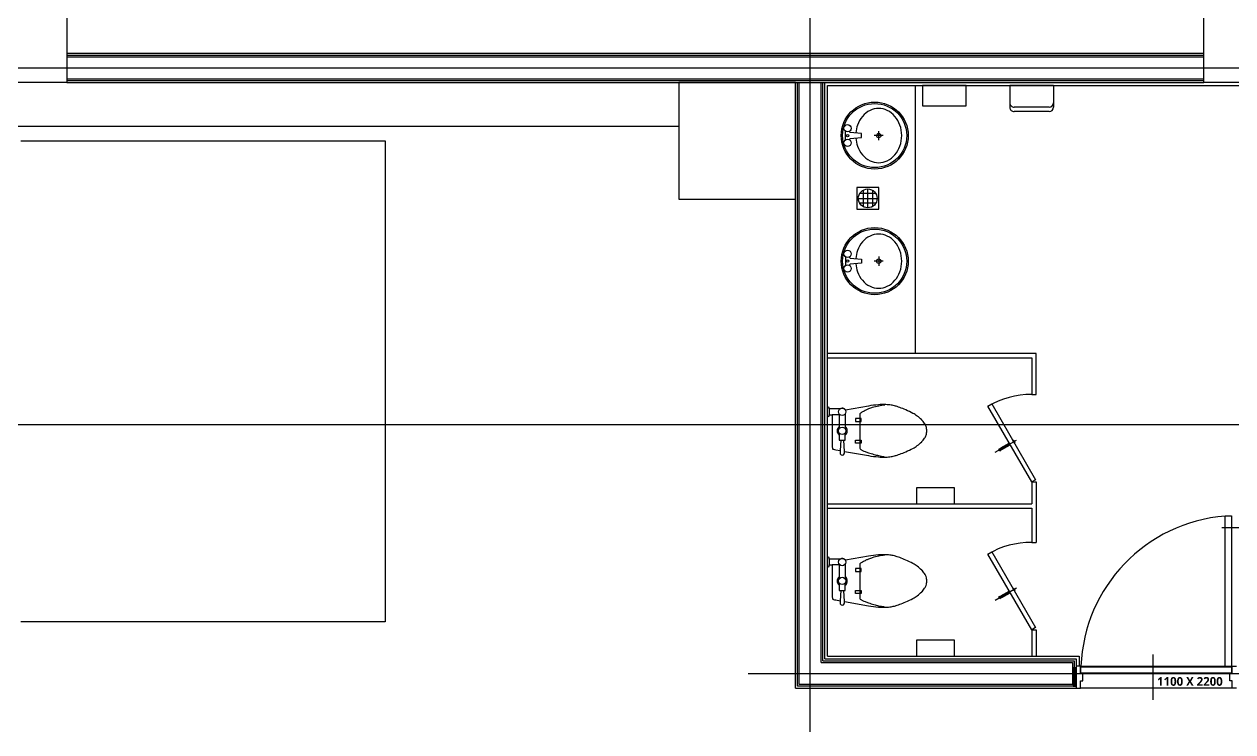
# Model space of a CAD drawing. Header units: millimetres. Extents: x 0 to 356400, y 0 to 68257.
# Drawn here: x 288524.5 to 288856.2, y 6515.7 to 6709.9 of the extents above; entities that cross this region are included whole.
import ezdxf
from ezdxf.enums import TextEntityAlignment as Align

# ---------------------------------------------------------------- set-up
doc = ezdxf.new("R2010")
doc.units = ezdxf.units.MM
doc.header["$LTSCALE"] = 75
doc.layers.add('8', color=8, linetype='Continuous')
doc.layers.add('G(그리드1)', color=185, linetype='Continuous', plot=False)
doc.styles.add('SHP-나눔bo', font='')
doc.styles.get('SHP-나눔bo').set_extended_font_data('NanumGothic', bold=True)

# ---------------------------------------------------------------- blocks, each defined once
blk = doc.blocks.new('G$C7369CDF7')
at = {"layer": '8'}
for p, q in [((16730.3, 5950), (16730.3, 45750)), ((20885.3, 34025), (20885.3, 42450)), ((19885.3, 38775), (19885.3, 37275)), ((16850.3, 34570), (16850.3, 38355)), ((16830.3, 37750), (16830.3, 37150)), ((19804.3, 37342), (20838.3, 37342)), ((19804.3, 37297), (19804.3, 37342)), ((20835.3, 37345), (20835.3, 37375)), ((20835.3, 36305), (20835.3, 37345)), ((20885.3, 37345), (20835.3, 37345)), ((20838.3, 37342), (20838.3, 37297)), ((20838.3, 36308), (20838.3, 37342)), ((20838.3, 37342), (20883.3, 37342)), ((20883.3, 37342), (20883.3, 36308)), ((20885.3, 37330), (20885.3, 37345)), ((20935.3, 37330), (20885.3, 37330)), ((20985.3, 37345), (20935.3, 37345)), ((20935.3, 37345), (20935.3, 37330)), ((20985.3, 37375), (20985.3, 37345)), ((20985.3, 37345), (20985.3, 36305)), ((20838.3, 37297), (19804.3, 37297)), ((16830.3, 37150), (16230.3, 37150)), ((16630.3, 29350), (16630.3, 37150)), ((16642.8, 29350), (16642.8, 37150)), ((16655.3, 29350), (16655.3, 37150)), ((16805.3, 29350), (16805.3, 37150)), ((16817.8, 29350), (16817.8, 37150)), ((16830.3, 29350), (16830.3, 37150)), ((20755.3, 36800), (21065.3, 36800)), ((20765.3, 34570), (20765.3, 36295)), ((20765.3, 36295), (20835.3, 36295)), ((20785.3, 34550), (20785.3, 36275)), ((20785.3, 36275), (20985.3, 36275)), ((20797.8, 36262.5), (20972.8, 36262.5)), ((20797.8, 34537.5), (20797.8, 36262.5)), ((20810.3, 36250), (20960.3, 36250)), ((20810.3, 34525), (20810.3, 36250)), ((20885.3, 36305), (20835.3, 36305)), ((20835.3, 36305), (20835.3, 36275)), ((20835.3, 36275), (20855.3, 36275)), ((20883.3, 36308), (20838.3, 36308)), ((20845.3, 36275), (20845.3, 36255)), ((20845.3, 36275), (20975.3, 36275)), ((20845.3, 36265), (20975.3, 36265)), ((20845.3, 36255), (20975.3, 36255)), ((20865.3, 36275), (20865.3, 36255)), ((20935.3, 36320), (20885.3, 36320)), ((20885.3, 36320), (20885.3, 36305)), ((20935.3, 36305), (20935.3, 36320)), ((20985.3, 36305), (20935.3, 36305)), ((20955.3, 36275), (20955.3, 36255)), ((20960.3, 36250), (20960.3, 34375)), ((20965.3, 36275), (20985.3, 36275)), ((20972.8, 36262.5), (20972.8, 34362.5)), ((20975.3, 36275), (20975.3, 36255)), ((20985.3, 36275), (20985.3, 36305)), ((20985.3, 34350), (20985.3, 36275)), ((16850.3, 36120), (17000.3, 36120)), ((16850.3, 36120), (16850.3, 35820)), ((17000.3, 36090), (17000.3, 35850)), ((17030.3, 36090), (17030.3, 35850)), ((18970.3, 36000), (18690.3, 36000)), ((18690.3, 36000), (18690.3, 34570)), ((18970.3, 35970), (18970.3, 36000)), ((19035.7, 35696, 0), (19555.3, 35996, 0)), ((19555.3, 35996, 0), (19570.3, 35970, 0)), ((19570.3, 35970), (19570.3, 36000)), ((19570.3, 36000), (19985.3, 36000)), ((19985.3, 35970), (19985.3, 36000)), ((20050.7, 35696, 0), (20570.3, 35996, 0)), ((20570.3, 35996, 0), (20585.3, 35970, 0)), ((20585.3, 36000), (20765.3, 36000)), ((20585.3, 35970), (20585.3, 36000)), ((18720.3, 34570), (18720.3, 35970)), ((18720.3, 35970), (18970.3, 35970)), ((19570.3, 35970, 0), (19050.7, 35670, 0)), ((19570.3, 35970), (19720.3, 35970)), ((19720.3, 34570), (19720.3, 35970)), ((19750.3, 34570), (19750.3, 35970)), ((19750.3, 35970), (19985.3, 35970)), ((20585.3, 35970, 0), (20065.7, 35670, 0)), ((20585.3, 35970), (20765.3, 35970)), ((19366.8, 35720.1, 0), (19283.3, 35864.8, 0)), ((19283.9, 35842.2, 0), (19302.6, 35853, 0)), ((19283.9, 35842.2, 0), (19284.6, 35844.9, 0)), ((19283.9, 35842.2, 0), (19285.1, 35840, 0)), ((19284.6, 35844.9, 0), (19299.9, 35853.7, 0)), ((19303.9, 35850.8, 0), (19285.1, 35840, 0)), ((19328.2, 35830.2, 0), (19290.8, 35808.6, 0)), ((19328.8, 35829.3, 0), (19291.3, 35807.7, 0)), ((19302.6, 35853, 0), (19299.9, 35853.7, 0)), ((19302.6, 35853, 0), (19303.9, 35850.8, 0)), ((19328.8, 35829.3, 0), (19328.2, 35830.2, 0)), ((20381.8, 35720.1, 0), (20298.3, 35864.8, 0)), ((20298.9, 35842.2, 0), (20317.6, 35853, 0)), ((20298.9, 35842.2, 0), (20299.6, 35844.9, 0)), ((20298.9, 35842.2, 0), (20300.1, 35840, 0)), ((20299.6, 35844.9, 0), (20314.9, 35853.7, 0)), ((20318.9, 35850.8, 0), (20300.1, 35840, 0)), ((20343.2, 35830.2, 0), (20305.8, 35808.6, 0)), ((20343.8, 35829.3, 0), (20306.3, 35807.7, 0)), ((20317.6, 35853, 0), (20314.9, 35853.7, 0)), ((20317.6, 35853, 0), (20318.9, 35850.8, 0)), ((20343.8, 35829.3, 0), (20343.2, 35830.2, 0)), ((16850.3, 35820), (17000.3, 35820)), ((19291.3, 35807.7, 0), (19290.8, 35808.6, 0)), ((19337.4, 35757.6, 0), (19304.2, 35815.1, 0)), ((19349.1, 35764.3, 0), (19315.9, 35821.9, 0)), ((19349.1, 35764.3, 0), (19337.4, 35757.6, 0)), ((19341.7, 35753.3, 0), (19338.8, 35758.4, 0)), ((19352.1, 35759.2, 0), (19340.4, 35752.5, 0)), ((19345.2, 35744, 0), (19340.4, 35752.5, 0)), ((19356.9, 35750.8, 0), (19345.2, 35744, 0)), ((19350.7, 35758.5, 0), (19347.8, 35763.6, 0)), ((19356.9, 35750.8, 0), (19352.1, 35759.2, 0)), ((20306.3, 35807.7, 0), (20305.8, 35808.6, 0)), ((20352.4, 35757.6, 0), (20319.2, 35815.1, 0)), ((20364.1, 35764.3, 0), (20330.9, 35821.9, 0)), ((20364.1, 35764.3, 0), (20352.4, 35757.6, 0)), ((20356.7, 35753.3, 0), (20353.8, 35758.4, 0)), ((20367.1, 35759.2, 0), (20355.4, 35752.5, 0)), ((20360.2, 35744, 0), (20355.4, 35752.5, 0)), ((20371.9, 35750.8, 0), (20360.2, 35744, 0)), ((20365.7, 35758.5, 0), (20362.8, 35763.6, 0)), ((20371.9, 35750.8, 0), (20367.1, 35759.2, 0)), ((19050.7, 35670, 0), (19035.7, 35696, 0)), ((20065.7, 35670, 0), (20050.7, 35696, 0)), ((16990.3, 35520), (16850.3, 35520)), ((16850.3, 35520), (16850.3, 35220)), ((16990.3, 35220), (16990.3, 35520)), ((19720.3, 35440), (19610.3, 35440)), ((19610.3, 35440), (19610.3, 35180)), ((19720.3, 35180), (19720.3, 35440)), ((20765.3, 35440), (20655.3, 35440)), ((20655.3, 35440), (20655.3, 35180)), ((20765.3, 35180), (20765.3, 35440)), ((16850.3, 35220), (16990.3, 35220)), ((16850.3, 35170), (18690.3, 35170)), ((19610.3, 35180), (19720.3, 35180)), ((20655.3, 35180), (20765.3, 35180)), ((17225.5, 34920), (17163.5, 34920)), ((17194.6, 34950.4), (17194.6, 34888.4)), ((17550.3, 34920), (17550.3, 34770)), ((17700.3, 34920), (17550.3, 34920)), ((17700.3, 34770), (17700.3, 34920)), ((18025.1, 34920), (18087.1, 34920)), ((18056, 34950.4), (18056, 34888.4)), ((17689.9, 34845), (17560.6, 34845)), ((17569.3, 34877.3), (17681.3, 34877.3)), ((17593, 34901), (17593, 34789)), ((17625.3, 34780.3), (17625.3, 34909.7)), ((17657.6, 34901), (17657.6, 34789)), ((19050.3, 34850), (19078.2, 34691.9)), ((19361.1, 34684.5), (19390.3, 34850)), ((20080.3, 34850), (20108.2, 34691.9)), ((20391.1, 34684.5), (20420.3, 34850)), ((17180.5, 34801.7), (17173.3, 34725.3)), ((17208.5, 34801.7), (17180.5, 34801.7)), ((17215.7, 34725.3), (17208.5, 34801.7)), ((17550.3, 34770), (17700.3, 34770)), ((17569.3, 34812.7), (17681.3, 34812.7)), ((18034.9, 34725.3), (18042.1, 34801.7)), ((18042.1, 34801.7), (18070.1, 34801.7)), ((18070.1, 34801.7), (18077.3, 34725.3)), ((19105.3, 34790), (19220.3, 34790)), ((19155.3, 34800), (19135.3, 34800)), ((19135.3, 34800), (19135.3, 34760)), ((19135.3, 34760), (19155.3, 34760)), ((19155.3, 34760), (19155.3, 34800)), ((19220.3, 34790), (19335.3, 34790)), ((19285.3, 34760), (19285.3, 34800)), ((19285.3, 34800), (19305.3, 34800)), ((19305.3, 34760), (19285.3, 34760)), ((19305.3, 34800), (19305.3, 34760)), ((20135.3, 34790), (20250.3, 34790)), ((20185.3, 34800), (20165.3, 34800)), ((20165.3, 34800), (20165.3, 34760)), ((20165.3, 34760), (20185.3, 34760)), ((20185.3, 34760), (20185.3, 34800)), ((20250.3, 34790), (20365.3, 34790)), ((20315.3, 34760), (20315.3, 34800)), ((20315.3, 34800), (20335.3, 34800)), ((20335.3, 34760), (20315.3, 34760)), ((20335.3, 34800), (20335.3, 34760)), ((17168.3, 34720.7), (17165.2, 34720.7)), ((17223.8, 34692.7), (17165.2, 34692.7)), ((17223.8, 34720.7), (17220.7, 34720.7)), ((18026.8, 34720.7), (18029.9, 34720.7)), ((18026.8, 34692.7), (18085.4, 34692.7)), ((18082.3, 34720.7), (18085.4, 34720.7)), ((19105.3, 34690), (19205.3, 34690)), ((19285.3, 34690), (19235.3, 34690)), ((19285.3, 34650), (19285.3, 34690)), ((19361.1, 34684.5), (19285.3, 34680)), ((19370.3, 34685), (19361.1, 34684.5)), ((20135.3, 34690), (20235.3, 34690)), ((20315.3, 34690), (20265.3, 34690)), ((20315.3, 34650), (20315.3, 34690)), ((20391.1, 34684.5), (20315.3, 34680)), ((20400.3, 34685), (20391.1, 34684.5)), ((19070.3, 34655), (19070.3, 34580)), ((19105.3, 34650), (19205.3, 34650)), ((19110.3, 34655), (19110.3, 34601.3)), ((19110.3, 34580), (19110.3, 34601.3)), ((19145.3, 34600), (19220.3, 34600)), ((19220.3, 34600), (19295.3, 34600)), ((19235.3, 34650), (19285.3, 34650)), ((19285.3, 34660), (19355.9, 34655.8)), ((19350.3, 34625), (19355.9, 34655.8)), ((19355.9, 34655.8), (19370.3, 34655)), ((20100.3, 34655), (20100.3, 34580)), ((20135.3, 34650), (20235.3, 34650)), ((20140.3, 34655), (20140.3, 34601.3)), ((20140.3, 34580), (20140.3, 34601.3)), ((20175.3, 34600), (20250.3, 34600)), ((20250.3, 34600), (20325.3, 34600)), ((20265.3, 34650), (20315.3, 34650)), ((20315.3, 34660), (20385.9, 34655.8)), ((20380.3, 34625), (20385.9, 34655.8)), ((20385.9, 34655.8), (20400.3, 34655)), ((20785.3, 34550), (16830.3, 34550)), ((20797.8, 34537.5), (16830.3, 34537.5)), ((20810.3, 34525), (16830.3, 34525)), ((20765.3, 34570), (16850.3, 34570)), ((19060.3, 34580), (19055.3, 34570)), ((19125.3, 34570), (19055.3, 34570)), ((19070.3, 34580), (19060.3, 34580)), ((19070.3, 34580), (19110.3, 34580)), ((19120.3, 34580), (19110.3, 34580)), ((19125.3, 34570), (19120.3, 34580)), ((20090.3, 34580), (20085.3, 34570)), ((20155.3, 34570), (20085.3, 34570)), ((20100.3, 34580), (20090.3, 34580)), ((20100.3, 34580), (20140.3, 34580)), ((20150.3, 34580), (20140.3, 34580)), ((20155.3, 34570), (20150.3, 34580)), ((21285.3, 34450), (16330.3, 34450)), ((20960.3, 34375), (16830.3, 34375)), ((20972.8, 34362.5), (16830.3, 34362.5)), ((20985.3, 34350), (16830.3, 34350)), ((17630.3, 34350), (16830.3, 34350)), ((16830.3, 34350), (16830.3, 33550)), ((17630.3, 33550), (17630.3, 34350)), ((16830.3, 33550), (17630.3, 33550)), ((17130.3, 23650), (17130.3, 33550)), ((17230.3, 31534.2), (20530.3, 31534.2)), ((17230.3, 29034.2), (17230.3, 31534.2)), ((20530.3, 31534.2), (20530.3, 29034.2)), ((16230.3, 29350), (16830.3, 29350)), ((16830.3, 29350), (16830.3, 28750))]:
    blk.add_line(p, q, dxfattribs=at)
for centre, radius in [((17194.5, 34892.7), 230), ((17194.5, 34892.7), 220), ((18056.1, 34892.7), 230), ((18056.1, 34892.7), 220), ((17194.5, 34920.1), 15), ((18056.1, 34920.1), 15), ((17625.3, 34845), 64.7), ((17144.5, 34706.7), 25), ((17194.5, 34706.7), 8), ((17244.5, 34706.7), 25), ((18006.1, 34706.7), 25), ((18056.1, 34706.7), 8), ((18106.1, 34706.7), 25), ((19090.3, 34670), 25), ((19220.3, 34670), 25), ((20120.3, 34670), 25), ((20250.3, 34670), 25)]:
    blk.add_circle(centre, radius, dxfattribs=at)
for centre, radius, start, end in [((20876.6, 37381.9), 1074.7, 184.52992, 267.80346), ((16970.3, 36090), 30, 0, 90), ((17000.3, 36090), 30, 0, 90), ((19570.3, 35970, 0), 600, 180, 210), ((20585.3, 35970, 0), 600, 180, 210), ((16970.3, 35850), 30, 270, 0), ((17000.3, 35850), 30, 270, 0), ((19215.8, 35166.5), 82.6, 107.99006, 123.69007), ((19223.6, 35142.4), 107.9, 99.46232, 107.99006), ((19220.3, 35162.3), 87.7, 90, 99.46232), ((19220.3, 35162.3), 87.7, 80.53768, 90), ((19217, 35142.4), 107.9, 72.00994, 80.53768), ((19224.8, 35166.5), 82.6, 56.30993, 72.00994), ((20245.8, 35166.5), 82.6, 107.99006, 123.69007), ((20253.6, 35142.4), 107.9, 99.46232, 107.99006), ((20250.3, 35162.3), 87.7, 90, 99.46232), ((20250.3, 35162.3), 87.7, 80.53768, 90), ((20247, 35142.4), 107.9, 72.00994, 80.53768), ((20254.8, 35166.5), 82.6, 56.30993, 72.00994), ((19293, 35054.7), 217.3, 143.1301, 152.49272), ((19337.6, 35021.2), 273.1, 134.78082, 143.1301), ((19261.5, 35097.9), 165, 123.69007, 134.78082), ((19179.1, 35097.9), 165, 45.21918, 56.30993), ((19102.9, 35021.2), 273.1, 36.8699, 45.21918), ((19147.6, 35054.7), 217.3, 27.50728, 36.8699), ((20323, 35054.7), 217.3, 143.1301, 152.49272), ((20367.6, 35021.2), 273.1, 134.78082, 143.1301), ((20291.5, 35097.9), 165, 123.69007, 134.78082), ((20209.1, 35097.9), 165, 45.21918, 56.30993), ((20132.9, 35021.2), 273.1, 36.8699, 45.21918), ((20177.6, 35054.7), 217.3, 27.50728, 36.8699), ((19590.4, 34877.2), 562.4, 156.03751, 160.48917), ((19886.9, 34745.4), 886.9, 152.49272, 156.03751), ((18553.7, 34745.4), 886.9, 23.96249, 27.50728), ((18850.1, 34877.2), 562.4, 19.51083, 23.96249), ((20620.4, 34877.2), 562.4, 156.03751, 160.48917), ((20916.9, 34745.4), 886.9, 152.49272, 156.03751), ((19583.7, 34745.4), 886.9, 23.96249, 27.50728), ((19880.1, 34877.2), 562.4, 19.51083, 23.96249), ((17168.1, 34908.2), 162.4, 130.34665, 154.00528), ((17184.1, 34889.4), 187.1, 109.38487, 130.34665), ((17194.5, 34859.8), 218.4, 90, 109.38487), ((17194.5, 34859.8), 218.4, 70.61513, 90), ((17204.9, 34889.4), 187.1, 49.65335, 70.61513), ((17220.9, 34908.2), 162.4, 25.99472, 49.65335), ((18029.7, 34908.2), 162.4, 130.34665, 154.00528), ((18045.7, 34889.4), 187.1, 109.38487, 130.34665), ((18056.1, 34859.8), 218.4, 90, 109.38487), ((18056.1, 34859.8), 218.4, 70.61513, 90), ((18066.5, 34889.4), 187.1, 49.65335, 70.61513), ((18082.5, 34908.2), 162.4, 25.99472, 49.65335), ((19343.6, 34959.6), 303.5, 171.25384, 178.02767), ((19254.1, 34973.3), 212.9, 163.16389, 171.25384), ((19486.6, 34903), 455.9, 161.56505, 163.16389), ((20009.2, 34728.8), 1006.7, 160.48917, 161.56505), ((18431.4, 34728.8), 1006.7, 18.43495, 19.51083), ((18953.9, 34903), 455.9, 16.83611, 18.43495), ((19186.5, 34973.3), 212.9, 8.74616, 16.83611), ((19096.9, 34959.6), 303.5, 1.97233, 8.74616), ((20373.6, 34959.6), 303.5, 171.25384, 178.02767), ((20284.1, 34973.3), 212.9, 163.16389, 171.25384), ((20516.6, 34903), 455.9, 161.56505, 163.16389), ((21039.2, 34728.8), 1006.7, 160.48917, 161.56505), ((19461.4, 34728.8), 1006.7, 18.43495, 19.51083), ((19983.9, 34903), 455.9, 16.83611, 18.43495), ((20216.5, 34973.3), 212.9, 8.74616, 16.83611), ((20126.9, 34959.6), 303.5, 1.97233, 8.74616), ((17143.4, 34920.2), 134.9, 154.00528, 180), ((17143.4, 34920.2), 134.9, 180, 205.99472), ((17245.6, 34920.2), 134.9, 360, 25.99472), ((17245.6, 34920.2), 134.9, 334.00528, 0), ((18005, 34920.2), 134.9, 154.00528, 180), ((18005, 34920.2), 134.9, 180, 205.99472), ((18107.2, 34920.2), 134.9, 0, 25.99472), ((18107.2, 34920.2), 134.9, 334.00528, 360), ((19481.4, 34954.8), 441.4, 178.02767, 184.76364), ((19813.7, 34982.5), 774.8, 184.76364, 189.84658), ((19380.5, 34988.1), 337.2, 184.39871, 191.65654), ((19637.1, 35041.1), 599.2, 191.65654, 195.9454), ((18585.6, 35114.4), 827.8, 344.0546, 346.41664), ((19152.8, 34977.4), 244.3, 346.41664, 355.60129), ((18626.9, 34982.5), 774.8, 350.15342, 355.23636), ((18959.2, 34954.8), 441.4, 355.23636, 1.97233), ((20511.4, 34954.8), 441.4, 178.02767, 184.76364), ((20843.7, 34982.5), 774.8, 184.76364, 189.84658), ((20410.5, 34988.1), 337.2, 184.39871, 191.65654), ((20667.1, 35041.1), 599.2, 191.65654, 195.9454), ((19615.6, 35114.4), 827.8, 344.0546, 346.41664), ((20182.8, 34977.4), 244.3, 346.41664, 355.60129), ((19656.9, 34982.5), 774.8, 350.15342, 355.23636), ((19989.2, 34954.8), 441.4, 355.23636, 1.97233), ((17168.1, 34932.3), 162.4, 205.99472, 229.65335), ((17220.9, 34932.3), 162.4, 310.34665, 334.00528), ((18029.7, 34932.3), 162.4, 205.99472, 229.65335), ((18082.5, 34932.3), 162.4, 310.34665, 334.00528), ((19286.3, 34940.8), 234.4, 195.9454, 202.80534), ((19349.4, 34967.4), 302.8, 202.80534, 206.56505), ((19503.2, 35044.3), 474.7, 206.56505, 209.56748), ((18834.3, 35024.4), 563.7, 339.44395, 341.97138), ((18358.4, 35179.4), 1064.2, 341.97138, 344.0546), ((20316.3, 34940.8), 234.4, 195.9454, 202.80534), ((20379.4, 34967.4), 302.8, 202.80534, 206.56505), ((20533.2, 35044.3), 474.7, 206.56505, 209.56748), ((19864.3, 35024.4), 563.7, 339.44395, 341.97138), ((19388.4, 35179.4), 1064.2, 341.97138, 344.0546), ((17184.1, 34951.1), 187.1, 229.65335, 250.61513), ((17194.5, 34980.6), 218.4, 250.61513, 265.36226), ((17194.5, 34980.6), 218.4, 274.63774, 289.38487), ((17204.9, 34951.1), 187.1, 289.38487, 310.34665), ((18045.7, 34951.1), 187.1, 229.65335, 250.61513), ((18056.1, 34980.6), 218.4, 250.61513, 265.36226), ((18056.1, 34980.6), 218.4, 274.63774, 289.38487), ((18066.5, 34951.1), 187.1, 289.38487, 310.34665), ((19242, 34896.1), 174.4, 209.56748, 216.8699), ((19105.3, 34793.5), 3.54, 216.8699, 270), ((19335.3, 34802.3), 12.3, 270, 315), ((19305.3, 34832.3), 54.8, 315, 335.9278), ((19089.3, 34928.8), 291.3, 335.9278, 339.44395), ((20272, 34896.1), 174.4, 209.56748, 216.8699), ((20135.3, 34793.5), 3.54, 216.8699, 270), ((20365.3, 34802.3), 12.3, 270, 315), ((20335.3, 34832.3), 54.8, 315, 335.9278), ((20119.3, 34928.8), 291.3, 335.9278, 339.44395), ((17168.3, 34725.7), 5, 270, 354.60906), ((17220.7, 34725.7), 5, 185.39094, 270), ((18029.9, 34725.7), 5, 270, 354.60906), ((18082.3, 34725.7), 5, 185.39094, 270), ((19090.3, 34670), 25, 118.93716, 216.8699), ((19220.3, 34670), 35, 34.8499, 145.1501), ((19371.2, 34670), 15, 266.63354, 93.36646), ((20120.3, 34670), 25, 118.93716, 216.8699), ((20250.3, 34670), 35, 34.8499, 145.1501), ((20401.2, 34670), 15, 266.63354, 93.36646), ((19145.3, 35062.7), 462.7, 265.66172, 270), ((19220.3, 34670), 35, 214.8499, 325.1501), ((19295.3, 35062.7), 462.7, 270, 275.71059), ((19340.8, 34607.3), 5.01, 275.71059, 332.92632), ((19327.4, 34614.1), 20, 332.92632, 345.96376), ((19103.4, 34670.1), 251, 345.96376, 349.64031), ((20175.3, 35062.7), 462.7, 265.66172, 270), ((20250.3, 34670), 35, 214.8499, 325.1501), ((20325.3, 35062.7), 462.7, 270, 275.71059), ((20370.8, 34607.3), 5.01, 275.71059, 332.92632), ((20357.4, 34614.1), 20, 332.92632, 345.96376), ((20133.4, 34670.1), 251, 345.96376, 349.64031)]:
    blk.add_arc(centre, radius, start, end, dxfattribs=at)
at = {"layer": '8', "style": 'SHP-나눔bo'}
blk.add_text('1100 X 2200', height=60, rotation=90, dxfattribs=at).set_placement((20969.5, 37055.6), align=Align.CENTER)

msp = doc.modelspace()

# ---------------------------------------------------------------- linework, layer by layer
at = {"layer": 'G(그리드1)'}
msp.add_lwpolyline([(298525, 56900), (280625, 56900), (280625, 6600), (298525, 6600)], close=True, dxfattribs=at)

# ---------------------------------------------------------------- block references
at = {"xscale": 0.04000000000000001, "yscale": 0.04000000000000001, "zscale": 0.04000000000000001, "rotation": 270}
msp.add_blockref('G$C7369CDF7', (287362.17, 7367.09), dxfattribs=at)

doc.saveas('drawing.dxf')
